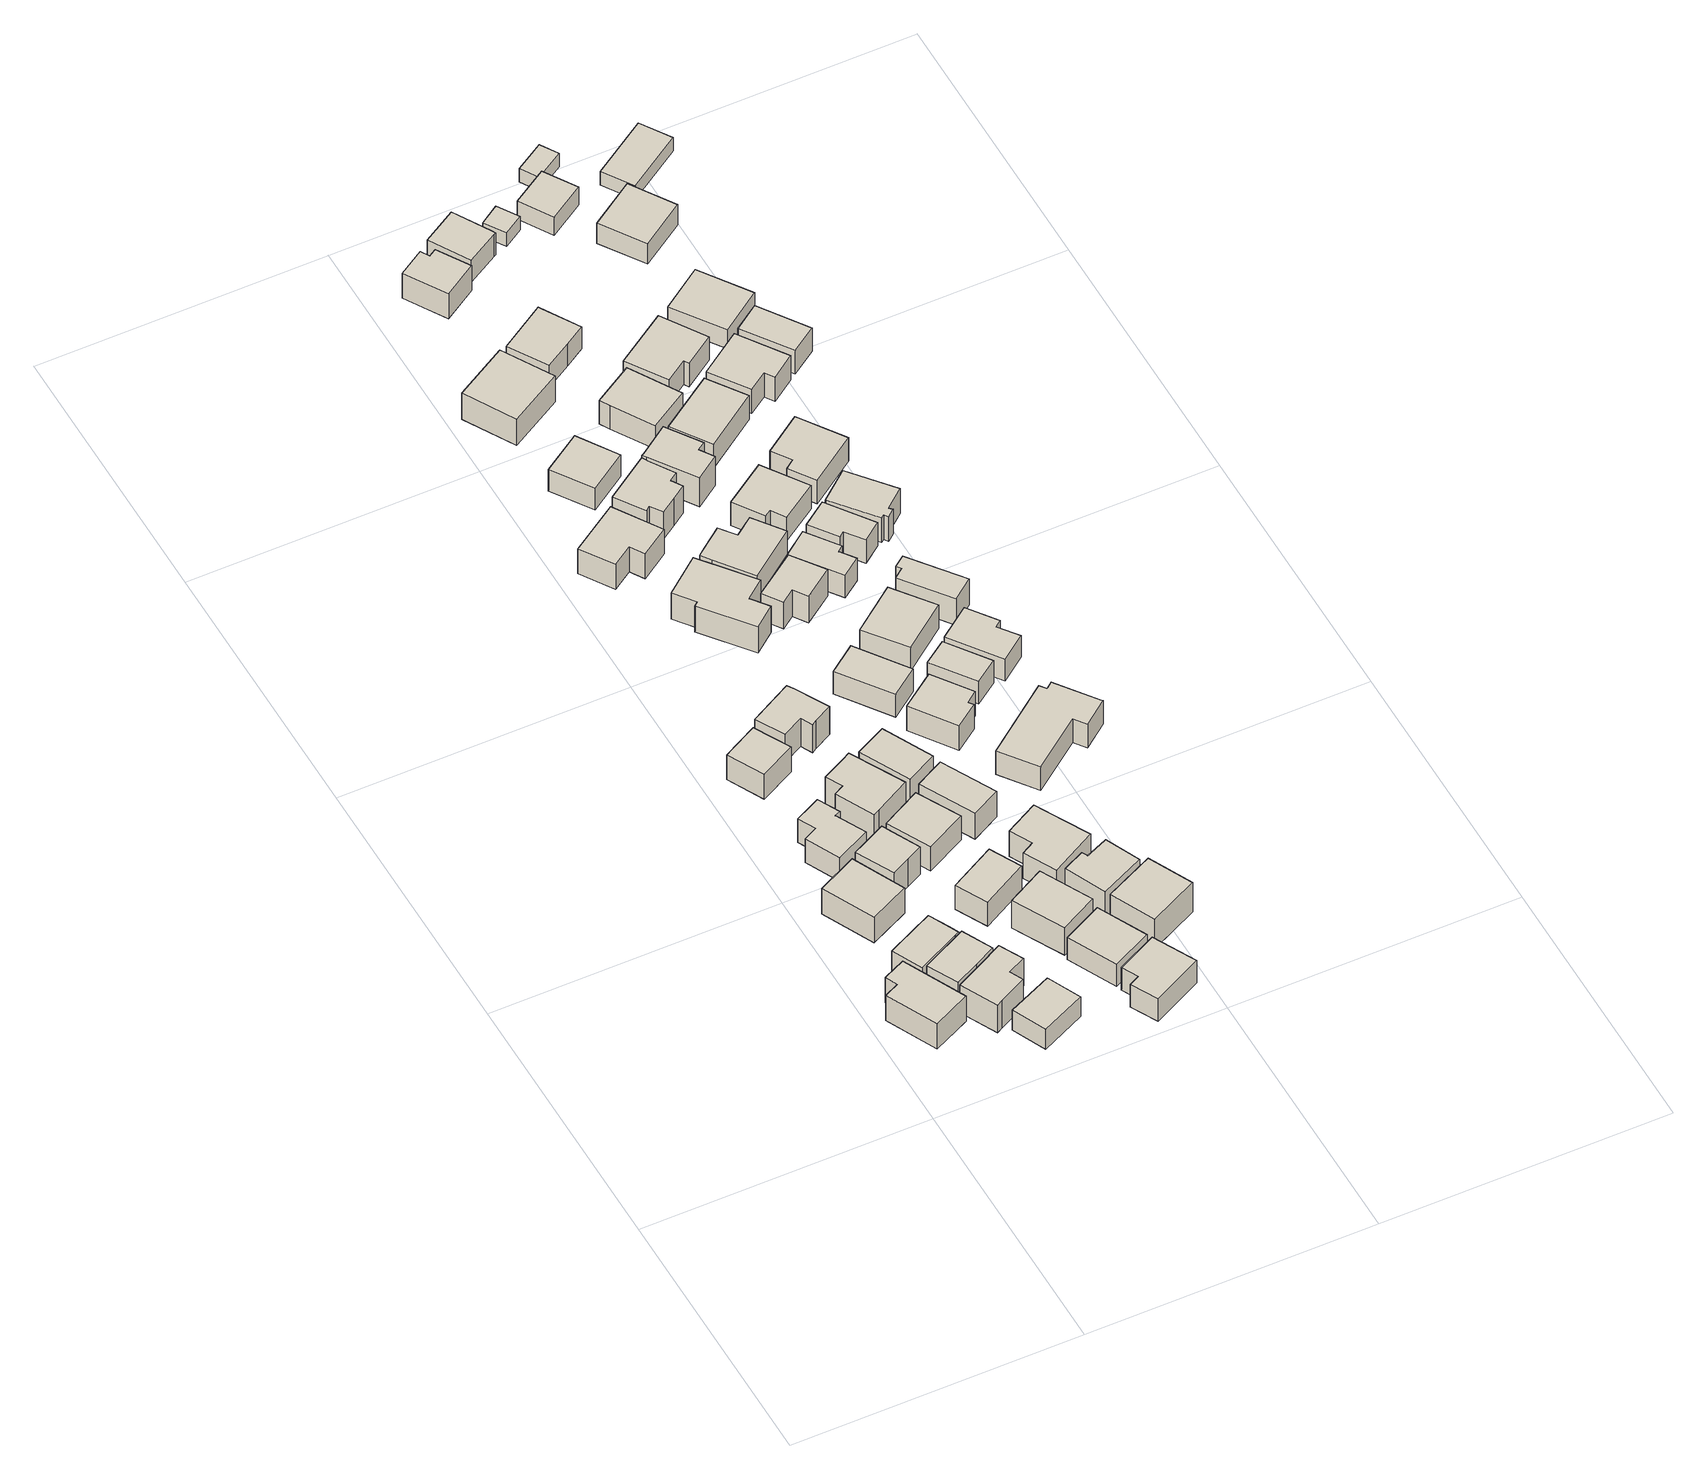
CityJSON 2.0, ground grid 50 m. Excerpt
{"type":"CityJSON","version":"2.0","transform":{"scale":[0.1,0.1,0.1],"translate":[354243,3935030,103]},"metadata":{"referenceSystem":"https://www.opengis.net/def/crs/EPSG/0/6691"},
"CityObjects":{
"building1":{"type":"Building","attributes":{"usage":"411","measuredHeight":6.4,"storeysAboveGround":2,"BuildingIDAttribute.prefecture":"14","BuildingIDAttribute.city":"14152","BuildingDetailAttribute.totalFloorArea":132.31,"BuildingDetailAttribute.buildingFootprintArea":66.15,"BuildingDetailAttribute.buildingStructureType":"601","BuildingDetailAttribute.buildingStructureOrgType":"1","BuildingDetailAttribute.orgUsage":"10","BuildingDetailAttribute.surveyYear":2015},"geometry":[{"type":"Solid","lod":"1","boundaries":[[[[0,1,2,3,4,5]],[[4,6,7,5]],[[3,8,6,4]],[[2,9,8,3]],[[1,10,9,2]],[[0,11,10,1]],[[5,7,11,0]],[[6,8,9,10,11,7]]]]}]},
"building2":{"type":"Building","attributes":{"usage":"411","measuredHeight":6,"storeysAboveGround":2,"BuildingIDAttribute.prefecture":"14","BuildingIDAttribute.city":"14152","BuildingDetailAttribute.totalFloorArea":89.57,"BuildingDetailAttribute.buildingFootprintArea":44.78,"BuildingDetailAttribute.buildingStructureType":"601","BuildingDetailAttribute.buildingStructureOrgType":"1","BuildingDetailAttribute.orgUsage":"10","BuildingDetailAttribute.surveyYear":2015},"geometry":[{"type":"Solid","lod":"1","boundaries":[[[[12,13,14,15,16,17]],[[16,18,19,17]],[[15,20,18,16]],[[14,21,20,15]],[[13,22,21,14]],[[12,23,22,13]],[[17,19,23,12]],[[18,20,21,22,23,19]]]]}]},
"building3":{"type":"Building","attributes":{"usage":"411","measuredHeight":6.9,"storeysAboveGround":2,"BuildingIDAttribute.prefecture":"14","BuildingIDAttribute.city":"14152","BuildingDetailAttribute.totalFloorArea":127.83,"BuildingDetailAttribute.buildingFootprintArea":63.92,"BuildingDetailAttribute.buildingStructureType":"601","BuildingDetailAttribute.buildingStructureOrgType":"1","BuildingDetailAttribute.orgUsage":"10","BuildingDetailAttribute.surveyYear":2015},"geometry":[{"type":"Solid","lod":"1","boundaries":[[[[24,25,26,27]],[[26,28,29,27]],[[25,30,28,26]],[[24,31,30,25]],[[27,29,31,24]],[[28,30,31,29]]]]}]},
"building4":{"type":"Building","attributes":{"usage":"411","measuredHeight":6.1,"storeysAboveGround":2,"BuildingIDAttribute.prefecture":"14","BuildingIDAttribute.city":"14152","BuildingDetailAttribute.totalFloorArea":87.85,"BuildingDetailAttribute.buildingFootprintArea":43.93,"BuildingDetailAttribute.buildingStructureType":"601","BuildingDetailAttribute.buildingStructureOrgType":"1","BuildingDetailAttribute.orgUsage":"10","BuildingDetailAttribute.surveyYear":2015},"geometry":[{"type":"Solid","lod":"1","boundaries":[[[[32,33,34,35,36,37]],[[36,38,39,37]],[[35,40,38,36]],[[34,41,40,35]],[[33,42,41,34]],[[32,43,42,33]],[[37,39,43,32]],[[38,40,41,42,43,39]]]]}]},
"building5":{"type":"Building","attributes":{"usage":"411","measuredHeight":7,"storeysAboveGround":2,"BuildingIDAttribute.prefecture":"14","BuildingIDAttribute.city":"14152","BuildingDetailAttribute.totalFloorArea":105.99,"BuildingDetailAttribute.buildingFootprintArea":53,"BuildingDetailAttribute.buildingStructureType":"601","BuildingDetailAttribute.buildingStructureOrgType":"1","BuildingDetailAttribute.orgUsage":"10","BuildingDetailAttribute.surveyYear":2015},"geometry":[{"type":"Solid","lod":"1","boundaries":[[[[44,45,46,47,48,49,50,51]],[[50,52,53,51]],[[49,54,52,50]],[[48,55,54,49]],[[47,56,55,48]],[[46,57,56,47]],[[45,58,57,46]],[[44,59,58,45]],[[51,53,59,44]],[[52,54,55,56,57,58,59,53]]]]}]},
"building6":{"type":"Building","attributes":{"usage":"411","measuredHeight":6.2,"storeysAboveGround":2,"BuildingIDAttribute.prefecture":"14","BuildingIDAttribute.city":"14152","BuildingDetailAttribute.totalFloorArea":92.14,"BuildingDetailAttribute.buildingFootprintArea":46.07,"BuildingDetailAttribute.buildingStructureType":"601","BuildingDetailAttribute.buildingStructureOrgType":"1","BuildingDetailAttribute.orgUsage":"10","BuildingDetailAttribute.surveyYear":2015},"geometry":[{"type":"Solid","lod":"1","boundaries":[[[[60,61,62,63]],[[62,64,65,63]],[[61,66,64,62]],[[60,67,66,61]],[[63,65,67,60]],[[64,66,67,65]]]]}]},
"building7":{"type":"Building","attributes":{"usage":"411","measuredHeight":6.1,"storeysAboveGround":2,"BuildingIDAttribute.prefecture":"14","BuildingIDAttribute.city":"14152","BuildingDetailAttribute.totalFloorArea":102.48,"BuildingDetailAttribute.buildingFootprintArea":51.24,"BuildingDetailAttribute.buildingStructureType":"601","BuildingDetailAttribute.buildingStructureOrgType":"1","BuildingDetailAttribute.orgUsage":"10","BuildingDetailAttribute.surveyYear":2015},"geometry":[{"type":"Solid","lod":"1","boundaries":[[[[68,69,70,71,72,73,74,75]],[[74,76,77,75]],[[73,78,76,74]],[[72,79,78,73]],[[71,80,79,72]],[[70,81,80,71]],[[69,82,81,70]],[[68,83,82,69]],[[75,77,83,68]],[[76,78,79,80,81,82,83,77]]]]}]},
"building8":{"type":"Building","attributes":{"usage":"411","measuredHeight":6.8,"storeysAboveGround":2,"BuildingIDAttribute.prefecture":"14","BuildingIDAttribute.city":"14152","BuildingDetailAttribute.totalFloorArea":82.24,"BuildingDetailAttribute.buildingFootprintArea":41.12,"BuildingDetailAttribute.buildingStructureType":"601","BuildingDetailAttribute.buildingStructureOrgType":"1","BuildingDetailAttribute.orgUsage":"10","BuildingDetailAttribute.surveyYear":2015},"geometry":[{"type":"Solid","lod":"1","boundaries":[[[[84,85,86,87,88,89]],[[88,90,91,89]],[[87,92,90,88]],[[86,93,92,87]],[[85,94,93,86]],[[84,95,94,85]],[[89,91,95,84]],[[90,92,93,94,95,91]]]]}]},
"building9":{"type":"Building","attributes":{"usage":"411","measuredHeight":6,"storeysAboveGround":2,"BuildingIDAttribute.prefecture":"14","BuildingIDAttribute.city":"14152","BuildingDetailAttribute.totalFloorArea":81.94,"BuildingDetailAttribute.buildingFootprintArea":40.97,"BuildingDetailAttribute.buildingStructureType":"601","BuildingDetailAttribute.buildingStructureOrgType":"1","BuildingDetailAttribute.orgUsage":"10","BuildingDetailAttribute.surveyYear":2015},"geometry":[{"type":"Solid","lod":"1","boundaries":[[[[96,97,98,99]],[[98,100,101,99]],[[97,102,100,98]],[[96,103,102,97]],[[99,101,103,96]],[[100,102,103,101]]]]}]},
"building10":{"type":"Building","attributes":{"usage":"411","measuredHeight":8.4,"storeysAboveGround":2,"BuildingIDAttribute.prefecture":"14","BuildingIDAttribute.city":"14152","BuildingDetailAttribute.totalFloorArea":132.31,"BuildingDetailAttribute.buildingFootprintArea":66.16,"BuildingDetailAttribute.buildingStructureType":"601","BuildingDetailAttribute.buildingStructureOrgType":"1","BuildingDetailAttribute.orgUsage":"10","BuildingDetailAttribute.surveyYear":2015},"geometry":[{"type":"Solid","lod":"1","boundaries":[[[[104,105,106,107,108,109,110,111]],[[110,112,113,111]],[[109,114,112,110]],[[108,115,114,109]],[[107,116,115,108]],[[106,117,116,107]],[[105,118,117,106]],[[104,119,118,105]],[[111,113,119,104]],[[112,114,115,116,117,118,119,113]]]]}]},
"building11":{"type":"Building","attributes":{"usage":"411","measuredHeight":6.2,"storeysAboveGround":2,"BuildingIDAttribute.prefecture":"14","BuildingIDAttribute.city":"14152","BuildingDetailAttribute.totalFloorArea":92.8,"BuildingDetailAttribute.buildingFootprintArea":46.4,"BuildingDetailAttribute.buildingStructureType":"601","BuildingDetailAttribute.buildingStructureOrgType":"1","BuildingDetailAttribute.orgUsage":"10","BuildingDetailAttribute.surveyYear":2015},"geometry":[{"type":"Solid","lod":"1","boundaries":[[[[120,121,122,123]],[[122,124,125,123]],[[121,126,124,122]],[[120,127,126,121]],[[123,125,127,120]],[[124,126,127,125]]]]}]},
"building12":{"type":"Building","attributes":{"usage":"411","measuredHeight":6.1,"storeysAboveGround":2,"BuildingIDAttribute.prefecture":"14","BuildingIDAttribute.city":"14152","BuildingDetailAttribute.totalFloorArea":110.28,"BuildingDetailAttribute.buildingFootprintArea":55.14,"BuildingDetailAttribute.buildingStructureType":"601","BuildingDetailAttribute.buildingStructureOrgType":"1","BuildingDetailAttribute.orgUsage":"10","BuildingDetailAttribute.surveyYear":2015},"geometry":[{"type":"Solid","lod":"1","boundaries":[[[[128,129,130,131]],[[130,132,133,131]],[[129,134,132,130]],[[128,135,134,129]],[[131,133,135,128]],[[132,134,135,133]]]]}]},
"building13":{"type":"Building","attributes":{"usage":"411","measuredHeight":7.2,"storeysAboveGround":2,"BuildingIDAttribute.prefecture":"14","BuildingIDAttribute.city":"14152","BuildingDetailAttribute.totalFloorArea":97.88,"BuildingDetailAttribute.buildingFootprintArea":48.94,"BuildingDetailAttribute.buildingStructureType":"601","BuildingDetailAttribute.buildingStructureOrgType":"1","BuildingDetailAttribute.orgUsage":"10","BuildingDetailAttribute.surveyYear":2015},"geometry":[{"type":"Solid","lod":"1","boundaries":[[[[136,137,138,139,140,141,142,143]],[[142,144,145,143]],[[141,146,144,142]],[[140,147,146,141]],[[139,148,147,140]],[[138,149,148,139]],[[137,150,149,138]],[[136,151,150,137]],[[143,145,151,136]],[[144,146,147,148,149,150,151,145]]]]}]},
"building14":{"type":"Building","attributes":{"usage":"411","measuredHeight":8.2,"storeysAboveGround":2,"BuildingIDAttribute.prefecture":"14","BuildingIDAttribute.city":"14152","BuildingDetailAttribute.totalFloorArea":123.21,"BuildingDetailAttribute.buildingFootprintArea":61.6,"BuildingDetailAttribute.buildingStructureType":"601","BuildingDetailAttribute.buildingStructureOrgType":"1","BuildingDetailAttribute.orgUsage":"10","BuildingDetailAttribute.surveyYear":2015},"geometry":[{"type":"Solid","lod":"1","boundaries":[[[[152,153,154,155]],[[154,156,157,155]],[[153,158,156,154]],[[152,159,158,153]],[[155,157,159,152]],[[156,158,159,157]]]]}]},
"building15":{"type":"Building","attributes":{"usage":"411","measuredHeight":5.6,"storeysAboveGround":2,"BuildingIDAttribute.prefecture":"14","BuildingIDAttribute.city":"14152","BuildingDetailAttribute.totalFloorArea":121.42,"BuildingDetailAttribute.buildingFootprintArea":60.71,"BuildingDetailAttribute.buildingStructureType":"601","BuildingDetailAttribute.buildingStructureOrgType":"1","BuildingDetailAttribute.orgUsage":"10","BuildingDetailAttribute.surveyYear":2015},"geometry":[{"type":"Solid","lod":"1","boundaries":[[[[160,161,162,163]],[[162,164,165,163]],[[161,166,164,162]],[[160,167,166,161]],[[163,165,167,160]],[[164,166,167,165]]]]}]},
"building16":{"type":"Building","attributes":{"usage":"411","measuredHeight":6.2,"storeysAboveGround":2,"BuildingIDAttribute.prefecture":"14","BuildingIDAttribute.city":"14152","BuildingDetailAttribute.totalFloorArea":126.5,"BuildingDetailAttribute.buildingFootprintArea":63.25,"BuildingDetailAttribute.buildingStructureType":"601","BuildingDetailAttribute.buildingStructureOrgType":"1","BuildingDetailAttribute.orgUsage":"10","BuildingDetailAttribute.surveyYear":2015},"geometry":[{"type":"Solid","lod":"1","boundaries":[[[[168,169,170,171,172,173]],[[172,174,175,173]],[[171,176,174,172]],[[170,177,176,171]],[[169,178,177,170]],[[168,179,178,169]],[[173,175,179,168]],[[174,176,177,178,179,175]]]]}]},
"building17":{"type":"Building","attributes":{"usage":"411","measuredHeight":7.4,"storeysAboveGround":2,"BuildingIDAttribute.prefecture":"14","BuildingIDAttribute.city":"14152","BuildingDetailAttribute.totalFloorArea":96.1,"BuildingDetailAttribute.buildingFootprintArea":48.05,"BuildingDetailAttribute.buildingStructureType":"601","BuildingDetailAttribute.buildingStructureOrgType":"1","BuildingDetailAttribute.orgUsage":"10","BuildingDetailAttribute.surveyYear":2015},"geometry":[{"type":"Solid","lod":"1","boundaries":[[[[180,181,182,183]],[[182,184,185,183]],[[181,186,184,182]],[[180,187,186,181]],[[183,185,187,180]],[[184,186,187,185]]]]}]},
"building18":{"type":"Building","attributes":{"usage":"411","measuredHeight":6.3,"storeysAboveGround":2,"BuildingIDAttribute.prefecture":"14","BuildingIDAttribute.city":"14152","BuildingDetailAttribute.totalFloorArea":138.58,"BuildingDetailAttribute.buildingFootprintArea":69.29,"BuildingDetailAttribute.buildingStructureType":"601","BuildingDetailAttribute.buildingStructureOrgType":"1","BuildingDetailAttribute.orgUsage":"10","BuildingDetailAttribute.surveyYear":2015},"geometry":[{"type":"Solid","lod":"1","boundaries":[[[[188,189,190,191,192,193]],[[192,194,195,193]],[[191,196,194,192]],[[190,197,196,191]],[[189,198,197,190]],[[188,199,198,189]],[[193,195,199,188]],[[194,196,197,198,199,195]]]]}]},
"building19":{"type":"Building","attributes":{"usage":"411","measuredHeight":6.4,"storeysAboveGround":2,"BuildingIDAttribute.prefecture":"14","BuildingIDAttribute.city":"14152","BuildingDetailAttribute.totalFloorArea":98.7,"BuildingDetailAttribute.buildingFootprintArea":49.35,"BuildingDetailAttribute.buildingStructureType":"601","BuildingDetailAttribute.buildingStructureOrgType":"1","BuildingDetailAttribute.orgUsage":"10","BuildingDetailAttribute.surveyYear":2015},"geometry":[{"type":"Solid","lod":"1","boundaries":[[[[200,201,202,203]],[[202,204,205,203]],[[201,206,204,202]],[[200,207,206,201]],[[203,205,207,200]],[[204,206,207,205]]]]}]},
"building20":{"type":"Building","attributes":{"usage":"411","measuredHeight":6.7,"storeysAboveGround":2,"BuildingIDAttribute.prefecture":"14","BuildingIDAttribute.city":"14152","BuildingDetailAttribute.totalFloorArea":160.8,"BuildingDetailAttribute.buildingFootprintArea":80.4,"BuildingDetailAttribute.buildingStructureType":"601","BuildingDetailAttribute.buildingStructureOrgType":"1","BuildingDetailAttribute.orgUsage":"10","BuildingDetailAttribute.surveyYear":2015},"geometry":[{"type":"Solid","lod":"1","boundaries":[[[[208,209,210,211,212,213,214,215,216]],[[215,217,218,216]],[[214,219,217,215]],[[213,220,219,214]],[[212,221,220,213]],[[211,222,221,212]],[[210,223,222,211]],[[209,224,223,210]],[[208,225,224,209]],[[216,218,225,208]],[[217,219,220,221,222,223,224,225,218]]]]}]},
"building21":{"type":"Building","attributes":{"usage":"411","measuredHeight":6.9,"storeysAboveGround":2,"BuildingIDAttribute.prefecture":"14","BuildingIDAttribute.city":"14152","BuildingDetailAttribute.totalFloorArea":142.5,"BuildingDetailAttribute.buildingFootprintArea":71.25,"BuildingDetailAttribute.buildingStructureType":"601","BuildingDetailAttribute.buildingStructureOrgType":"1","BuildingDetailAttribute.orgUsage":"10","BuildingDetailAttribute.surveyYear":2015},"geometry":[{"type":"Solid","lod":"1","boundaries":[[[[226,227,228,229,230,231]],[[230,232,233,231]],[[229,234,232,230]],[[228,235,234,229]],[[227,236,235,228]],[[226,237,236,227]],[[231,233,237,226]],[[232,234,235,236,237,233]]]]}]},
"building22":{"type":"Building","attributes":{"usage":"411","measuredHeight":7.2,"storeysAboveGround":2,"BuildingIDAttribute.prefecture":"14","BuildingIDAttribute.city":"14152","BuildingDetailAttribute.totalFloorArea":103.14,"BuildingDetailAttribute.buildingFootprintArea":51.57,"BuildingDetailAttribute.buildingStructureType":"601","BuildingDetailAttribute.buildingStructureOrgType":"1","BuildingDetailAttribute.orgUsage":"10","BuildingDetailAttribute.surveyYear":2015},"geometry":[{"type":"Solid","lod":"1","boundaries":[[[[238,239,240,241,242,243]],[[242,244,245,243]],[[241,246,244,242]],[[240,247,246,241]],[[239,248,247,240]],[[238,249,248,239]],[[243,245,249,238]],[[244,246,247,248,249,245]]]]}]},
"building23":{"type":"Building","attributes":{"usage":"411","measuredHeight":5.5,"storeysAboveGround":2,"BuildingIDAttribute.prefecture":"14","BuildingIDAttribute.city":"14152","BuildingDetailAttribute.totalFloorArea":107.55,"BuildingDetailAttribute.buildingFootprintArea":53.77,"BuildingDetailAttribute.buildingStructureType":"601","BuildingDetailAttribute.buildingStructureOrgType":"1","BuildingDetailAttribute.orgUsage":"10","BuildingDetailAttribute.surveyYear":2015},"geometry":[{"type":"Solid","lod":"1","boundaries":[[[[250,251,252,253]],[[252,254,255,253]],[[251,256,254,252]],[[250,257,256,251]],[[253,255,257,250]],[[254,256,257,255]]]]}]},
"building24":{"type":"Building","attributes":{"usage":"411","measuredHeight":7.6,"storeysAboveGround":2,"BuildingIDAttribute.prefecture":"14","BuildingIDAttribute.city":"14152","BuildingDetailAttribute.totalFloorArea":134.31,"BuildingDetailAttribute.buildingFootprintArea":67.16,"BuildingDetailAttribute.buildingStructureType":"601","BuildingDetailAttribute.buildingStructureOrgType":"1","BuildingDetailAttribute.orgUsage":"10","BuildingDetailAttribute.surveyYear":2015},"geometry":[{"type":"Solid","lod":"1","boundaries":[[[[258,259,260,261]],[[260,262,263,261]],[[259,264,262,260]],[[258,265,264,259]],[[261,263,265,258]],[[262,264,265,263]]]]}]},
"building25":{"type":"Building","attributes":{"usage":"411","measuredHeight":7.6,"storeysAboveGround":2,"BuildingIDAttribute.prefecture":"14","BuildingIDAttribute.city":"14152","BuildingDetailAttribute.totalFloorArea":176.94,"BuildingDetailAttribute.buildingFootprintArea":88.47,"BuildingDetailAttribute.buildingStructureType":"601","BuildingDetailAttribute.buildingStructureOrgType":"1","BuildingDetailAttribute.orgUsage":"10","BuildingDetailAttribute.surveyYear":2015},"geometry":[{"type":"Solid","lod":"1","boundaries":[[[[266,267,268,269]],[[268,270,271,269]],[[267,272,270,268]],[[266,273,272,267]],[[269,271,273,266]],[[270,272,273,271]]]]}]},
"building26":{"type":"Building","attributes":{"usage":"411","measuredHeight":6,"storeysAboveGround":2,"BuildingIDAttribute.prefecture":"14","BuildingIDAttribute.city":"14152","BuildingDetailAttribute.totalFloorArea":105.33,"BuildingDetailAttribute.buildingFootprintArea":52.66,"BuildingDetailAttribute.buildingStructureType":"601","BuildingDetailAttribute.buildingStructureOrgType":"1","BuildingDetailAttribute.orgUsage":"10","BuildingDetailAttribute.surveyYear":2015},"geometry":[{"type":"Solid","lod":"1","boundaries":[[[[274,275,276,277]],[[276,278,279,277]],[[275,280,278,276]],[[274,281,280,275]],[[277,279,281,274]],[[278,280,281,279]]]]}]},
"building27":{"type":"Building","attributes":{"usage":"411","measuredHeight":7,"storeysAboveGround":2,"BuildingIDAttribute.prefecture":"14","BuildingIDAttribute.city":"14152","BuildingDetailAttribute.totalFloorArea":115.43,"BuildingDetailAttribute.buildingFootprintArea":57.72,"BuildingDetailAttribute.buildingStructureType":"601","BuildingDetailAttribute.buildingStructureOrgType":"1","BuildingDetailAttribute.orgUsage":"10","BuildingDetailAttribute.surveyYear":2015},"geometry":[{"type":"Solid","lod":"1","boundaries":[[[[282,283,284,285,286,287,288,289,290,291]],[[290,292,293,291]],[[289,294,292,290]],[[288,295,294,289]],[[287,296,295,288]],[[286,297,296,287]],[[285,298,297,286]],[[284,299,298,285]],[[283,300,299,284]],[[282,301,300,283]],[[291,293,301,282]],[[292,294,295,296,297,298,299,300,301,293]]]]}]},
"building28":{"type":"Building","attributes":{"usage":"411","measuredHeight":6.1,"storeysAboveGround":2,"BuildingIDAttribute.prefecture":"14","BuildingIDAttribute.city":"14152","BuildingDetailAttribute.totalFloorArea":107.4,"BuildingDetailAttribute.buildingFootprintArea":53.7,"BuildingDetailAttribute.buildingStructureType":"601","BuildingDetailAttribute.buildingStructureOrgType":"1","BuildingDetailAttribute.orgUsage":"10","BuildingDetailAttribute.surveyYear":2015},"geometry":[{"type":"Solid","lod":"1","boundaries":[[[[302,303,304,305,306,307]],[[306,308,309,307]],[[305,310,308,306]],[[304,311,310,305]],[[303,312,311,304]],[[302,313,312,303]],[[307,309,313,302]],[[308,310,311,312,313,309]]]]}]},
"building29":{"type":"Building","attributes":{"usage":"411","measuredHeight":6,"storeysAboveGround":2,"BuildingIDAttribute.prefecture":"14","BuildingIDAttribute.city":"14152","BuildingDetailAttribute.totalFloorArea":146.8,"BuildingDetailAttribute.buildingFootprintArea":73.4,"BuildingDetailAttribute.buildingStructureType":"601","BuildingDetailAttribute.buildingStructureOrgType":"1","BuildingDetailAttribute.orgUsage":"10","BuildingDetailAttribute.surveyYear":2015},"geometry":[{"type":"Solid","lod":"1","boundaries":[[[[314,315,316,317,318,319,320,321]],[[320,322,323,321]],[[319,324,322,320]],[[318,325,324,319]],[[317,326,325,318]],[[316,327,326,317]],[[315,328,327,316]],[[314,329,328,315]],[[321,323,329,314]],[[322,324,325,326,327,328,329,323]]]]}]},
"building30":{"type":"Building","attributes":{"usage":"411","measuredHeight":6.8,"storeysAboveGround":2,"BuildingIDAttribute.prefecture":"14","BuildingIDAttribute.city":"14152","BuildingDetailAttribute.totalFloorArea":87.97,"BuildingDetailAttribute.buildingFootprintArea":43.98,"BuildingDetailAttribute.buildingStructureType":"601","BuildingDetailAttribute.buildingStructureOrgType":"1","BuildingDetailAttribute.orgUsage":"10","BuildingDetailAttribute.surveyYear":2015},"geometry":[{"type":"Solid","lod":"1","boundaries":[[[[330,331,332,333,334,335]],[[334,336,337,335]],[[333,338,336,334]],[[332,339,338,333]],[[331,340,339,332]],[[330,341,340,331]],[[335,337,341,330]],[[336,338,339,340,341,337]]]]}]},
"building31":{"type":"Building","attributes":{"usage":"413","measuredHeight":6.7,"storeysAboveGround":2,"BuildingIDAttribute.prefecture":"14","BuildingIDAttribute.city":"14152","BuildingDetailAttribute.totalFloorArea":146.78,"BuildingDetailAttribute.buildingFootprintArea":73.39,"BuildingDetailAttribute.buildingStructureType":"601","BuildingDetailAttribute.buildingStructureOrgType":"1","BuildingDetailAttribute.orgUsage":"30","BuildingDetailAttribute.surveyYear":2015},"geometry":[{"type":"Solid","lod":"1","boundaries":[[[[342,343,344,345,346,347]],[[346,348,349,347]],[[345,350,348,346]],[[344,351,350,345]],[[343,352,351,344]],[[342,353,352,343]],[[347,349,353,342]],[[348,350,351,352,353,349]]]]}]},
"building32":{"type":"Building","attributes":{"usage":"411","measuredHeight":7.9,"storeysAboveGround":2,"BuildingIDAttribute.prefecture":"14","BuildingIDAttribute.city":"14152","BuildingDetailAttribute.totalFloorArea":103,"BuildingDetailAttribute.buildingFootprintArea":51.5,"BuildingDetailAttribute.buildingStructureType":"601","BuildingDetailAttribute.buildingStructureOrgType":"1","BuildingDetailAttribute.orgUsage":"10","BuildingDetailAttribute.surveyYear":2015},"geometry":[{"type":"Solid","lod":"1","boundaries":[[[[354,355,356,357,358,359,360,291]],[[360,361,362,291]],[[359,363,361,360]],[[358,364,363,359]],[[357,365,364,358]],[[356,366,365,357]],[[355,367,366,356]],[[354,368,367,355]],[[291,362,368,354]],[[361,363,364,365,366,367,368,362]]]]}]},
"building33":{"type":"Building","attributes":{"usage":"411","measuredHeight":5.9,"storeysAboveGround":2,"BuildingIDAttribute.prefecture":"14","BuildingIDAttribute.city":"14152","BuildingDetailAttribute.totalFloorArea":140.25,"BuildingDetailAttribute.buildingFootprintArea":70.12,"BuildingDetailAttribute.buildingStructureType":"601","BuildingDetailAttribute.buildingStructureOrgType":"1","BuildingDetailAttribute.orgUsage":"10","BuildingDetailAttribute.surveyYear":2015},"geometry":[{"type":"Solid","lod":"1","boundaries":[[[[369,370,371,372]],[[371,373,374,372]],[[370,375,373,371]],[[369,376,375,370]],[[372,374,376,369]],[[373,375,376,374]]]]}]},
"building34":{"type":"Building","attributes":{"usage":"411","measuredHeight":5.7,"storeysAboveGround":2,"BuildingIDAttribute.prefecture":"14","BuildingIDAttribute.city":"14152","BuildingDetailAttribute.totalFloorArea":72,"BuildingDetailAttribute.buildingFootprintArea":36,"BuildingDetailAttribute.buildingStructureType":"601","BuildingDetailAttribute.buildingStructureOrgType":"1","BuildingDetailAttribute.orgUsage":"10","BuildingDetailAttribute.surveyYear":2015},"geometry":[{"type":"Solid","lod":"1","boundaries":[[[[377,378,379,380]],[[379,381,382,380]],[[378,383,381,379]],[[377,384,383,378]],[[380,382,384,377]],[[381,383,384,382]]]]}]},
"building35":{"type":"Building","attributes":{"usage":"411","measuredHeight":5.6,"storeysAboveGround":2,"BuildingIDAttribute.prefecture":"14","BuildingIDAttribute.city":"14152","BuildingDetailAttribute.totalFloorArea":79.52,"BuildingDetailAttribute.buildingFootprintArea":39.76,"BuildingDetailAttribute.buildingStructureType":"601","BuildingDetailAttribute.buildingStructureOrgType":"1","BuildingDetailAttribute.orgUsage":"10","BuildingDetailAttribute.surveyYear":2015},"geometry":[{"type":"Solid","lod":"1","boundaries":[[[[385,386,387,388,389,390]],[[389,391,392,390]],[[388,393,391,389]],[[387,394,393,388]],[[386,395,394,387]],[[385,396,395,386]],[[390,392,396,385]],[[391,393,394,395,396,392]]]]}]},
"building36":{"type":"Building","attributes":{"usage":"411","measuredHeight":6.1,"storeysAboveGround":2,"BuildingIDAttribute.prefecture":"14","BuildingIDAttribute.city":"14152","BuildingDetailAttribute.totalFloorArea":122.07,"BuildingDetailAttribute.buildingFootprintArea":61.03,"BuildingDetailAttribute.buildingStructureType":"601","BuildingDetailAttribute.buildingStructureOrgType":"1","BuildingDetailAttribute.orgUsage":"10","BuildingDetailAttribute.surveyYear":2015},"geometry":[{"type":"Solid","lod":"1","boundaries":[[[[397,398,399,400,401,402]],[[401,403,404,402]],[[400,405,403,401]],[[399,406,405,400]],[[398,407,406,399]],[[397,408,407,398]],[[402,404,408,397]],[[403,405,406,407,408,404]]]]}]},
"building37":{"type":"Building","attributes":{"usage":"413","measuredHeight":6.6,"storeysAboveGround":2,"BuildingIDAttribute.prefecture":"14","BuildingIDAttribute.city":"14152","BuildingDetailAttribute.totalFloorArea":230.69,"BuildingDetailAttribute.buildingFootprintArea":115.34,"BuildingDetailAttribute.buildingStructureType":"601","BuildingDetailAttribute.buildingStructureOrgType":"1","BuildingDetailAttribute.orgUsage":"30","BuildingDetailAttribute.surveyYear":2015},"geometry":[{"type":"Solid","lod":"1","boundaries":[[[[409,410,411,412,413,414,415,416,417]],[[416,418,419,417]],[[415,420,418,416]],[[414,421,420,415]],[[413,422,421,414]],[[412,423,422,413]],[[411,424,423,412]],[[410,425,424,411]],[[409,426,425,410]],[[417,419,426,409]],[[418,420,421,422,423,424,425,426,419]]]]}]},
"building38":{"type":"Building","attributes":{"usage":"411","measuredHeight":6.2,"storeysAboveGround":2,"BuildingIDAttribute.prefecture":"14","BuildingIDAttribute.city":"14152","BuildingDetailAttribute.totalFloorArea":133.11,"BuildingDetailAttribute.buildingFootprintArea":66.56,"BuildingDetailAttribute.buildingStructureType":"601","BuildingDetailAttribute.buildingStructureOrgType":"1","BuildingDetailAttribute.orgUsage":"10","BuildingDetailAttribute.surveyYear":2015},"geometry":[{"type":"Solid","lod":"1","boundaries":[[[[427,428,429,430,431,432]],[[431,433,434,432]],[[430,435,433,431]],[[429,436,435,430]],[[428,437,436,429]],[[427,438,437,428]],[[432,434,438,427]],[[433,435,436,437,438,434]]]]}]},
"building39":{"type":"Building","attributes":{"usage":"411","measuredHeight":5.9,"storeysAboveGround":2,"BuildingIDAttribute.prefecture":"14","BuildingIDAttribute.city":"14152","BuildingDetailAttribute.totalFloorArea":126.32,"BuildingDetailAttribute.buildingFootprintArea":63.16,"BuildingDetailAttribute.buildingStructureType":"601","BuildingDetailAttribute.buildingStructureOrgType":"1","BuildingDetailAttribute.orgUsage":"10","BuildingDetailAttribute.surveyYear":2015},"geometry":[{"type":"Solid","lod":"1","boundaries":[[[[439,440,441,442,443,444]],[[443,445,446,444]],[[442,447,445,443]],[[441,448,447,442]],[[440,449,448,441]],[[439,450,449,440]],[[444,446,450,439]],[[445,447,448,449,450,446]]]]}]},
"building40":{"type":"Building","attributes":{"usage":"411","measuredHeight":5.7,"storeysAboveGround":2,"BuildingIDAttribute.prefecture":"14","BuildingIDAttribute.city":"14152","BuildingDetailAttribute.totalFloorArea":91.7,"BuildingDetailAttribute.buildingFootprintArea":45.85,"BuildingDetailAttribute.buildingStructureType":"601","BuildingDetailAttribute.buildingStructureOrgType":"1","BuildingDetailAttribute.orgUsage":"10","BuildingDetailAttribute.surveyYear":2015},"geometry":[{"type":"Solid","lod":"1","boundaries":[[[[451,452,453,454,455,456]],[[455,457,458,456]],[[454,459,457,455]],[[453,460,459,454]],[[452,461,460,453]],[[451,462,461,452]],[[456,458,462,451]],[[457,459,460,461,462,458]]]]}]},
"building41":{"type":"Building","attributes":{"usage":"411","measuredHeight":5.7,"storeysAboveGround":2,"BuildingIDAttribute.prefecture":"14","BuildingIDAttribute.city":"14152","BuildingDetailAttribute.totalFloorArea":108.91,"BuildingDetailAttribute.buildingFootprintArea":54.45,"BuildingDetailAttribute.buildingStructureType":"601","BuildingDetailAttribute.buildingStructureOrgType":"1","BuildingDetailAttribute.orgUsage":"10","BuildingDetailAttribute.surveyYear":2015},"geometry":[{"type":"Solid","lod":"1","boundaries":[[[[463,464,465,466,467,468]],[[467,469,470,468]],[[466,471,469,467]],[[465,472,471,466]],[[464,473,472,465]],[[463,474,473,464]],[[468,470,474,463]],[[469,471,472,473,474,470]]]]}]},
"building42":{"type":"Building","attributes":{"usage":"411","measuredHeight":5.7,"storeysAboveGround":2,"BuildingIDAttribute.prefecture":"14","BuildingIDAttribute.city":"14152","BuildingDetailAttribute.totalFloorArea":75.48,"BuildingDetailAttribute.buildingFootprintArea":37.74,"BuildingDetailAttribute.buildingStructureType":"601","BuildingDetailAttribute.buildingStructureOrgType":"1","BuildingDetailAttribute.orgUsage":"10","BuildingDetailAttribute.surveyYear":2015},"geometry":[{"type":"Solid","lod":"1","boundaries":[[[[475,476,477,478,479,480]],[[479,481,482,480]],[[478,483,481,479]],[[477,484,483,478]],[[476,485,484,477]],[[475,486,485,476]],[[480,482,486,475]],[[481,483,484,485,486,482]]]]}]},
"building43":{"type":"Building","attributes":{"usage":"411","measuredHeight":6.3,"storeysAboveGround":2,"BuildingIDAttribute.prefecture":"14","BuildingIDAttribute.city":"14152","BuildingDetailAttribute.totalFloorArea":147.91,"BuildingDetailAttribute.buildingFootprintArea":73.95,"BuildingDetailAttribute.buildingStructureType":"601","BuildingDetailAttribute.buildingStructureOrgType":"1","BuildingDetailAttribute.orgUsage":"10","BuildingDetailAttribute.surveyYear":2015},"geometry":[{"type":"Solid","lod":"1","boundaries":[[[[487,488,489,490]],[[489,491,492,490]],[[488,493,491,489]],[[487,494,493,488]],[[490,492,494,487]],[[491,493,494,492]]]]}]},
"building44":{"type":"Building","attributes":{"usage":"411","measuredHeight":6.9,"storeysAboveGround":2,"BuildingIDAttribute.prefecture":"14","BuildingIDAttribute.city":"14152","BuildingDetailAttribute.totalFloorArea":81.5,"BuildingDetailAttribute.buildingFootprintArea":40.75,"BuildingDetailAttribute.buildingStructureType":"601","BuildingDetailAttribute.buildingStructureOrgType":"1","BuildingDetailAttribute.orgUsage":"10","BuildingDetailAttribute.surveyYear":2015},"geometry":[{"type":"Solid","lod":"1","boundaries":[[[[495,496,497,498,499,500]],[[499,501,502,500]],[[498,503,501,499]],[[497,504,503,498]],[[496,505,504,497]],[[495,506,505,496]],[[500,502,506,495]],[[501,503,504,505,506,502]]]]}]},
"building45":{"type":"Building","attributes":{"usage":"411","measuredHeight":5.9,"storeysAboveGround":2,"BuildingIDAttribute.prefecture":"14","BuildingIDAttribute.city":"14152","BuildingDetailAttribute.totalFloorArea":151.89,"BuildingDetailAttribute.buildingFootprintArea":75.94,"BuildingDetailAttribute.buildingStructureType":"601","BuildingDetailAttribute.buildingStructureOrgType":"1","BuildingDetailAttribute.orgUsage":"10","BuildingDetailAttribute.surveyYear":2015},"geometry":[{"type":"Solid","lod":"1","boundaries":[[[[507,508,509,510,511,512]],[[511,513,514,512]],[[510,515,513,511]],[[509,516,515,510]],[[508,517,516,509]],[[507,518,517,508]],[[512,514,518,507]],[[513,515,516,517,518,514]]]]}]},
"building46":{"type":"Building","attributes":{"usage":"411","measuredHeight":6.4,"storeysAboveGround":2,"BuildingIDAttribute.prefecture":"14","BuildingIDAttribute.city":"14152","BuildingDetailAttribute.totalFloorArea":106.3,"BuildingDetailAttribute.buildingFootprintArea":53.15,"BuildingDetailAttribute.buildingStructureType":"601","BuildingDetailAttribute.buildingStructureOrgType":"1","BuildingDetailAttribute.orgUsage":"10","BuildingDetailAttribute.surveyYear":2015},"geometry":[{"type":"Solid","lod":"1","boundaries":[[[[519,520,521,522,523,524,525,526]],[[525,527,528,526]],[[524,529,527,525]],[[523,530,529,524]],[[522,531,530,523]],[[521,532,531,522]],[[520,533,532,521]],[[519,534,533,520]],[[526,528,534,519]],[[527,529,530,531,532,533,534,528]]]]}]},
"building47":{"type":"Building","attributes":{"BuildingIDAttribute.prefecture":"14","BuildingIDAttribute.city":"14152","BuildingDetailAttribute.surveyYear":2015},"geometry":[{"type":"Solid","lod":"1","boundaries":[[[[535,536,537,538]],[[537,539,540,538]],[[536,541,539,537]],[[535,542,541,536]],[[538,540,542,535]],[[539,541,542,540]]]]}]},
"building48":{"type":"Building","attributes":{"usage":"411","measuredHeight":6.3,"storeysAboveGround":2,"BuildingIDAttribute.prefecture":"14","BuildingIDAttribute.city":"14152","BuildingDetailAttribute.totalFloorArea":169.08,"BuildingDetailAttribute.buildingFootprintArea":84.54,"BuildingDetailAttribute.buildingStructureType":"601","BuildingDetailAttribute.buildingStructureOrgType":"1","BuildingDetailAttribute.orgUsage":"10","BuildingDetailAttribute.surveyYear":2015},"geometry":[{"type":"Solid","lod":"1","boundaries":[[[[543,544,545,546,547,548]],[[547,549,550,548]],[[546,551,549,547]],[[545,552,551,546]],[[544,553,552,545]],[[543,554,553,544]],[[548,550,554,543]],[[549,551,552,553,554,550]]]]}]},
"building49":{"type":"Building","attributes":{"usage":"411","measuredHeight":6.4,"storeysAboveGround":2,"BuildingIDAttribute.prefecture":"14","BuildingIDAttribute.city":"14152","BuildingDetailAttribute.totalFloorArea":134.12,"BuildingDetailAttribute.buildingFootprintArea":67.06,"BuildingDetailAttribute.buildingStructureType":"601","BuildingDetailAttribute.buildingStructureOrgType":"1","BuildingDetailAttribute.orgUsage":"10","BuildingDetailAttribute.surveyYear":2015},"geometry":[{"type":"Solid","lod":"1","boundaries":[[[[555,556,557,558,559,560]],[[559,561,562,560]],[[558,563,561,559]],[[557,564,563,558]],[[556,565,564,557]],[[555,566,565,556]],[[560,562,566,555]],[[561,563,564,565,566,562]]]]}]},
"building50":{"type":"Building","attributes":{"usage":"401","measuredHeight":4.1,"storeysAboveGround":2,"BuildingIDAttribute.prefecture":"14","BuildingIDAttribute.city":"14152","BuildingDetailAttribute.totalFloorArea":94.54,"BuildingDetailAttribute.buildingFootprintArea":47.27,"BuildingDetailAttribute.buildingStructureType":"610","BuildingDetailAttribute.buildingStructureOrgType":"2","BuildingDetailAttribute.orgUsage":"61","BuildingDetailAttribute.surveyYear":2015},"geometry":[{"type":"Solid","lod":"1","boundaries":[[[[567,568,569,570]],[[569,571,572,570]],[[568,573,571,569]],[[567,574,573,568]],[[570,572,574,567]],[[571,573,574,572]]]]}]},
"building51":{"type":"Building","attributes":{"usage":"411","measuredHeight":5.4,"storeysAboveGround":2,"BuildingIDAttribute.prefecture":"14","BuildingIDAttribute.city":"14152","BuildingDetailAttribute.totalFloorArea":149.19,"BuildingDetailAttribute.buildingFootprintArea":74.59,"BuildingDetailAttribute.buildingStructureType":"601","BuildingDetailAttribute.buildingStructureOrgType":"1","BuildingDetailAttribute.orgUsage":"10","BuildingDetailAttribute.surveyYear":2015},"geometry":[{"type":"Solid","lod":"1","boundaries":[[[[575,576,577,578]],[[577,579,580,578]],[[576,581,579,577]],[[575,582,581,576]],[[578,580,582,575]],[[579,581,582,580]]]]}]},
"building52":{"type":"Building","attributes":{"BuildingIDAttribute.prefecture":"14","BuildingIDAttribute.city":"14152","BuildingDetailAttribute.surveyYear":2015},"geometry":[{"type":"Solid","lod":"1","boundaries":[[[[583,584,585,586]],[[585,587,588,586]],[[584,589,587,585]],[[583,590,589,584]],[[586,588,590,583]],[[587,589,590,588]]]]}]},
"building53":{"type":"Building","attributes":{"usage":"411","measuredHeight":5.8,"storeysAboveGround":2,"BuildingIDAttribute.prefecture":"14","BuildingIDAttribute.city":"14152","BuildingDetailAttribute.totalFloorArea":87.72,"BuildingDetailAttribute.buildingFootprintArea":43.86,"BuildingDetailAttribute.buildingStructureType":"601","BuildingDetailAttribute.buildingStructureOrgType":"1","BuildingDetailAttribute.orgUsage":"10","BuildingDetailAttribute.surveyYear":2015},"geometry":[{"type":"Solid","lod":"1","boundaries":[[[[591,592,593,594]],[[593,595,596,594]],[[592,597,595,593]],[[591,598,597,592]],[[594,596,598,591]],[[595,597,598,596]]]]}]},
"building54":{"type":"Building","attributes":{"usage":"411","measuredHeight":5.3,"storeysAboveGround":2,"BuildingIDAttribute.prefecture":"14","BuildingIDAttribute.city":"14152","BuildingDetailAttribute.totalFloorArea":137.84,"BuildingDetailAttribute.buildingFootprintArea":68.92,"BuildingDetailAttribute.buildingStructureType":"601","BuildingDetailAttribute.buildingStructureOrgType":"1","BuildingDetailAttribute.orgUsage":"10","BuildingDetailAttribute.surveyYear":2015},"geometry":[{"type":"Solid","lod":"1","boundaries":[[[[599,600,601,602]],[[601,603,604,602]],[[600,605,603,601]],[[599,606,605,600]],[[602,604,606,599]],[[603,605,606,604]]]]}]},
"building55":{"type":"Building","attributes":{"BuildingIDAttribute.prefecture":"14","BuildingIDAttribute.city":"14152","BuildingDetailAttribute.surveyYear":2015},"geometry":[{"type":"Solid","lod":"1","boundaries":[[[[607,608,609,610]],[[609,611,612,610]],[[608,613,611,609]],[[607,614,613,608]],[[610,612,614,607]],[[611,613,614,612]]]]}]}
},
"vertices":[
[136,156,2],[71,125,2],[29,213,2],[55,225,2],[45,246,2],[84,264,2],[45,246,58],[84,264,58],[55,225,58],[29,213,58],[71,125,58],[136,156,58],
[104,239,7],[79,291,7],[162,331,7],[179,296,7],[187,279,7],[179,275,7],[187,279,57],[179,275,57],[179,296,57],[162,331,57],[79,291,57],[104,239,57],
[152,390,10],[83,357,10],[40,446,10],[109,480,10],[40,446,66],[109,480,66],[83,357,66],[152,390,66],
[136,181,11],[109,234,11],[178,268,11],[189,273,11],[215,221,11],[178,202,11],[215,221,64],[178,202,64],[189,273,64],[178,268,64],[109,234,64],[136,181,64],
[166,110,6],[134,173,6],[178,195,6],[224,219,6],[245,178,6],[214,163,6],[225,140,6],[177,116,6],[225,140,67],[177,116,67],[214,163,67],[245,178,67],[224,219,67],[178,195,67],[134,173,67],[166,110,67],
[291,78,11],[213,42,11],[186,101,11],[264,136,11],[186,101,55],[264,136,55],[213,42,55],[291,78,55],
[95,493,10],[66,552,10],[90,564,10],[75,594,10],[120,616,10],[139,578,10],[129,574,10],[155,523,10],[129,574,62],[155,523,62],[139,578,62],[120,616,62],[75,594,62],[90,564,62],[66,552,62],[95,493,62],
[148,417,14],[115,482,14],[176,512,14],[181,501,14],[208,447,14],[180,433,14],[208,447,75],[180,433,75],[181,501,75],[176,512,75],[115,482,75],[148,417,75],
[132,726,12],[70,694,12],[38,756,12],[99,788,12],[38,756,67],[99,788,67],[70,694,67],[132,726,67],
[171,528,18],[138,593,18],[156,602,18],[141,631,18],[183,652,18],[195,659,18],[244,566,18],[182,533,18],[244,566,87],[182,533,87],[195,659,87],[183,652,87],[141,631,87],[156,602,87],[138,593,87],[171,528,87],
[300,399,18],[328,345,18],[248,302,18],[220,356,18],[248,302,71],[220,356,71],[328,345,71],[300,399,71],
[292,476,21],[222,440,21],[184,514,21],[253,550,21],[184,514,75],[253,550,75],[222,440,75],[292,476,75],
[184,746,18],[176,741,18],[166,761,18],[130,742,18],[103,791,18],[178,831,18],[185,821,18],[216,763,18],[185,821,80],[216,763,80],[178,831,80],[103,791,80],[130,742,80],[166,761,80],[176,741,80],[184,746,80],
[343,315,21],[388,227,21],[323,193,21],[277,280,21],[323,193,82],[277,280,82],[388,227,82],[343,315,82],
[322,184,21],[391,218,21],[432,134,21],[363,100,21],[432,134,70],[363,100,70],[391,218,70],[322,184,70],
[363,55,19],[381,64,19],[367,92,19],[437,127,19],[475,53,19],[387,9,19],[475,53,69],[387,9,69],[437,127,69],[367,92,69],[381,64,69],[363,55,69],
[305,593,27],[252,566,27],[209,652,27],[262,679,27],[209,652,89],[262,679,89],[252,566,89],[305,593,89],
[102,1265,44],[153,1186,44],[104,1154,44],[89,1178,44],[54,1155,44],[18,1210,44],[54,1155,99],[18,1210,99],[89,1178,99],[104,1154,99],[153,1186,99],[102,1265,99],
[261,556,27],[311,582,27],[359,489,27],[309,463,27],[359,489,84],[309,463,84],[311,582,84],[261,556,84],
[186,941,43],[121,1023,43],[128,1029,43],[101,1063,43],[164,1113,43],[188,1083,43],[234,1025,43],[201,999,43],[223,970,43],[201,999,101],[223,970,101],[234,1025,101],[188,1083,101],[164,1113,101],[101,1063,101],[128,1029,101],[121,1023,101],[186,941,101],
[359,371,26],[339,409,26],[397,440,26],[446,347,26],[366,304,26],[337,359,26],[366,304,82],[337,359,82],[446,347,82],[397,440,82],[339,409,82],[359,371,82],
[414,314,26],[419,304,26],[458,321,26],[485,261,26],[408,225,26],[376,296,26],[408,225,89],[376,296,89],[485,261,89],[458,321,89],[419,304,89],[414,314,89],
[53,1375,52],[120,1419,52],[164,1352,52],[98,1308,52],[164,1352,100],[98,1308,100],[120,1419,100],[53,1375,100],
[497,257,25],[534,181,25],[448,140,25],[412,217,25],[448,140,90],[412,217,90],[534,181,90],[497,257,90],
[52,1478,55],[3,1564,55],[95,1617,55],[145,1531,55],[95,1617,113],[145,1531,113],[3,1564,113],[52,1478,113],
[359,764,42],[311,729,42],[249,815,42],[297,850,42],[249,815,92],[297,850,92],[311,729,92],[359,764,92],
[191,1315,49],[218,1273,49],[203,1263,49],[215,1244,49],[190,1227,49],[164,1210,49],[150,1230,49],[142,1224,49],[109,1273,49],[186,1325,49],[109,1273,109],[186,1325,109],[142,1224,109],[150,1230,109],[164,1210,109],[190,1227,109],[215,1244,109],[203,1263,109],[218,1273,109],[191,1315,109],
[313,697,42],[373,740,42],[419,676,42],[399,661,42],[405,653,42],[365,624,42],[405,653,97],[365,624,97],[399,661,97],[419,676,97],[373,740,97],[313,697,97],
[247,1126,47],[279,1150,47],[317,1099,47],[234,1037,47],[188,1098,47],[176,1115,47],[189,1125,47],[226,1153,47],[189,1125,98],[226,1153,98],[176,1115,98],[188,1098,98],[234,1037,98],[317,1099,98],[279,1150,98],[247,1126,98],
[332,995,46],[281,959,46],[265,982,46],[242,965,46],[219,997,46],[293,1049,46],[219,997,105],[293,1049,105],[242,965,105],[265,982,105],[281,959,105],[332,995,105],
[78,1754,59],[35,1824,59],[80,1852,59],[89,1837,59],[102,1845,59],[136,1790,59],[102,1845,114],[136,1790,114],[89,1837,114],[80,1852,114],[35,1824,114],[78,1754,114],
[191,1328,49],[242,1364,49],[282,1306,49],[268,1297,49],[284,1273,49],[243,1244,49],[191,1320,49],[191,1320,113],[186,1325,113],[243,1244,113],[284,1273,113],[268,1297,113],[282,1306,113],[242,1364,113],[191,1328,113],
[399,927,46],[451,859,46],[373,800,46],[321,868,46],[373,800,98],[321,868,98],[451,859,98],[399,927,98],
[472,718,49],[432,690,49],[381,761,49],[421,789,49],[381,761,99],[421,789,99],[432,690,99],[472,718,99],
[295,1056,48],[337,1088,48],[377,1034,48],[367,1026,48],[385,1001,48],[353,978,48],[385,1001,98],[353,978,98],[367,1026,98],[377,1034,98],[337,1088,98],[295,1056,98],
[149,1559,58],[109,1624,58],[189,1674,58],[195,1664,58],[229,1608,58],[194,1586,58],[229,1608,107],[194,1586,107],[195,1664,107],[189,1674,107],[109,1624,107],[149,1559,107],
[512,648,39],[521,637,39],[532,646,39],[582,579,39],[585,576,39],[541,543,39],[526,563,39],[438,497,39],[393,558,39],[438,497,91],[393,558,91],[526,563,91],[541,543,91],[585,576,91],[582,579,91],[532,646,91],[521,637,91],[512,648,91],
[234,1375,56],[192,1443,56],[183,1460,56],[193,1466,56],[251,1501,56],[302,1416,56],[251,1501,108],[302,1416,108],[193,1466,108],[183,1460,108],[192,1443,108],[234,1375,108],
[390,1162,51],[327,1120,51],[311,1144,51],[300,1137,51],[266,1187,51],[339,1236,51],[266,1187,103],[339,1236,103],[300,1137,103],[311,1144,103],[327,1120,103],[390,1162,103],
[142,1803,61],[102,1871,61],[161,1906,61],[197,1844,61],[201,1837,61],[197,1835,61],[201,1837,110],[197,1835,110],[197,1844,110],[161,1906,110],[102,1871,110],[142,1803,110],
[428,797,49],[483,838,49],[519,789,49],[508,780,49],[533,747,49],[489,714,49],[533,747,97],[489,714,97],[508,780,97],[519,789,97],[483,838,97],[428,797,97],
[445,1050,49],[413,1026,49],[390,1056,49],[381,1049,49],[347,1095,49],[390,1126,49],[347,1095,101],[390,1126,101],[381,1049,101],[390,1056,101],[413,1026,101],[445,1050,101],
[296,1302,53],[252,1366,53],[346,1430,53],[390,1367,53],[346,1430,106],[390,1367,106],[252,1366,106],[296,1302,106],
[476,851,48],[415,932,48],[432,945,48],[426,953,48],[445,967,48],[513,879,48],[445,967,106],[513,879,106],[426,953,106],[432,945,106],[415,932,106],[476,851,106],
[342,1574,57],[390,1500,57],[338,1465,57],[333,1473,57],[296,1448,57],[252,1515,57],[296,1448,109],[252,1515,109],[333,1473,109],[338,1465,109],[390,1500,109],[342,1574,109],
[472,1066,49],[477,1061,49],[464,1050,49],[459,1057,49],[454,1053,49],[395,1125,49],[446,1167,49],[506,1094,49],[446,1167,104],[506,1094,104],[395,1125,104],[454,1053,104],[459,1057,104],[464,1050,104],[477,1061,104],[472,1066,104],
[200,1879,62],[234,1901,62],[257,1865,62],[223,1844,62],[257,1865,92],[223,1844,92],[234,1901,92],[200,1879,92],
[402,1165,53],[372,1208,53],[388,1220,53],[366,1252,53],[432,1298,53],[484,1222,53],[432,1298,105],[484,1222,105],[366,1252,105],[388,1220,105],[372,1208,105],[402,1165,105],
[482,1409,55],[441,1380,55],[430,1396,55],[398,1374,55],[353,1438,55],[427,1489,55],[353,1438,109],[427,1489,109],[398,1374,109],[430,1396,109],[441,1380,109],[482,1409,109],
[297,1831,62],[263,1887,62],[324,1925,62],[359,1870,62],[324,1925,102],[359,1870,102],[263,1887,102],[297,1831,102],
[366,1590,59],[438,1640,59],[496,1556,59],[425,1506,59],[496,1556,101],[425,1506,101],[438,1640,101],[366,1590,101],
[349,1982,64],[368,1952,64],[318,1922,64],[300,1952,64],[318,1922,94],[300,1952,94],[368,1952,94],[349,1982,94],
[537,1446,56],[493,1416,56],[437,1496,56],[481,1527,56],[437,1496,108],[481,1527,108],[493,1416,108],[537,1446,108],
[426,1841,60],[474,1767,60],[397,1716,60],[348,1789,60],[397,1716,105],[348,1789,105],[474,1767,105],[426,1841,105],
[504,1956,61],[537,1905,61],[440,1842,61],[407,1893,61],[440,1842,91],[407,1893,91],[537,1905,91],[504,1956,91]
]}
